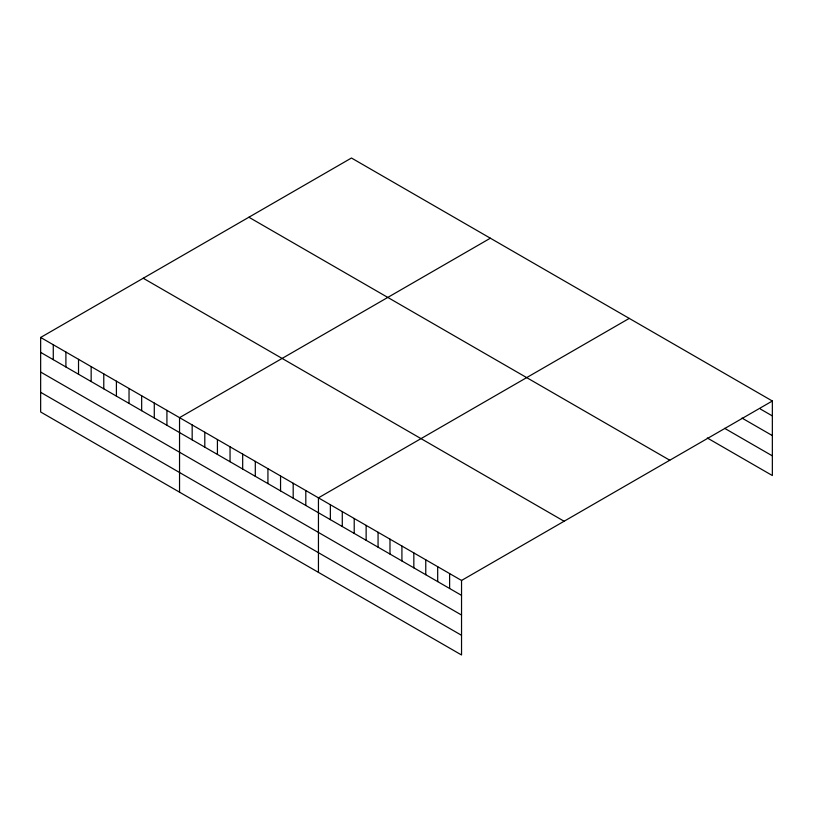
<?xml version="1.0" encoding="UTF-8"?>
<svg xmlns="http://www.w3.org/2000/svg" width="813" height="813" viewBox="0 0 813 813"><rect width="100%" height="100%" fill="white"/><g stroke="black" fill="none" stroke-linecap="round" stroke-linejoin="round"><path stroke-width="1.22" d="M40.65 337.456L461.54 580.462L461.54 654.983L40.65 411.988L40.65 337.456L351.46 158.017L772.35 401.012L772.35 475.544L707.3 437.983M490.351 238.209L179.541 417.648L179.541 492.17M629.252 318.391L318.442 497.841L318.442 572.362M461.54 580.462L772.35 401.012M760.429 409.041L772.35 415.921M741.995 418.075L772.35 435.595M724.647 428.329L772.35 455.869M248.89 217.234L669.78 460.229M143.22 278.239L564.11 521.245M40.65 352.375L461.54 595.37M40.65 372.039L461.54 615.045M40.65 392.313L461.54 635.309M449.619 573.572L449.619 588.48M437.689 566.691L437.689 581.6M425.768 559.801L425.768 574.71M413.837 552.921L413.837 567.83M401.917 546.031L401.917 560.95M389.986 539.151L389.986 554.06M378.065 532.261L378.065 547.179M366.135 525.381L366.135 540.289M354.214 518.491L354.214 533.409M342.283 511.611L342.283 526.519M330.363 504.721L330.363 519.639M305.81 490.554L305.81 505.462M293.188 483.257L293.188 498.166M280.556 475.971L280.556 490.879M267.934 468.684L267.934 483.593M255.302 461.388L255.302 476.296M242.681 454.101L242.681 469.01M230.049 446.815L230.049 461.723M217.427 439.518L217.427 454.426M204.795 432.231L204.795 447.14M192.173 424.935L192.173 439.853M166.919 410.362L166.919 425.27M154.287 403.065L154.287 417.984M141.665 395.779L141.665 410.687M129.033 388.492L129.033 403.4M116.411 381.195L116.411 396.114M103.779 373.909L103.779 388.817M91.158 366.622L91.158 381.531M78.526 359.326L78.526 374.244M65.904 352.039L65.904 366.948M53.272 344.753L53.272 359.661"/></g></svg>
